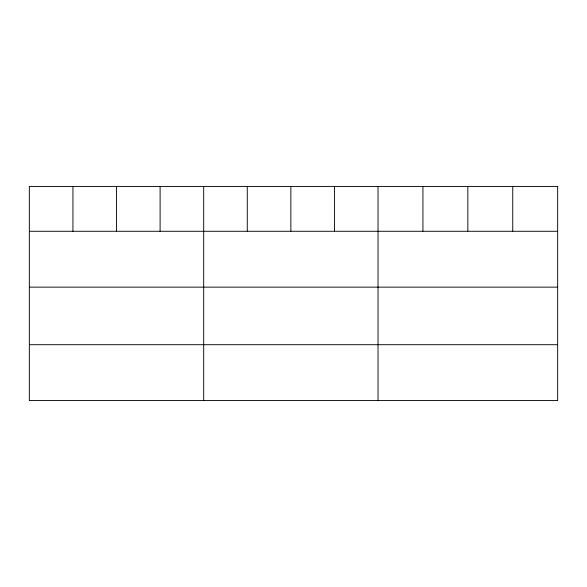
<?xml version="1.0" encoding="UTF-8"?>
<svg xmlns="http://www.w3.org/2000/svg" width="587" height="587" viewBox="0 0 587 587"><rect width="100%" height="100%" fill="white"/><g stroke="black" fill="none" stroke-linecap="round" stroke-linejoin="round"><path stroke-width="0.88" d="M29.35 231.278L557.65 231.278M29.35 287.146L557.65 287.146M29.35 344.701L557.65 344.701M512.745 186.431L512.745 231.278M467.839 186.431L467.839 231.278M422.933 186.431L422.933 231.278M378.028 186.431L378.028 400.569M334.443 186.431L334.443 231.278M290.858 186.431L290.858 231.278M247.274 186.431L247.274 231.278M203.689 186.431L203.689 400.569M160.104 186.431L160.104 231.278M116.52 186.431L116.52 231.278M72.935 186.431L72.935 231.278M557.65 186.431L29.35 186.431L29.35 400.569L557.65 400.569L557.65 186.431"/></g></svg>
